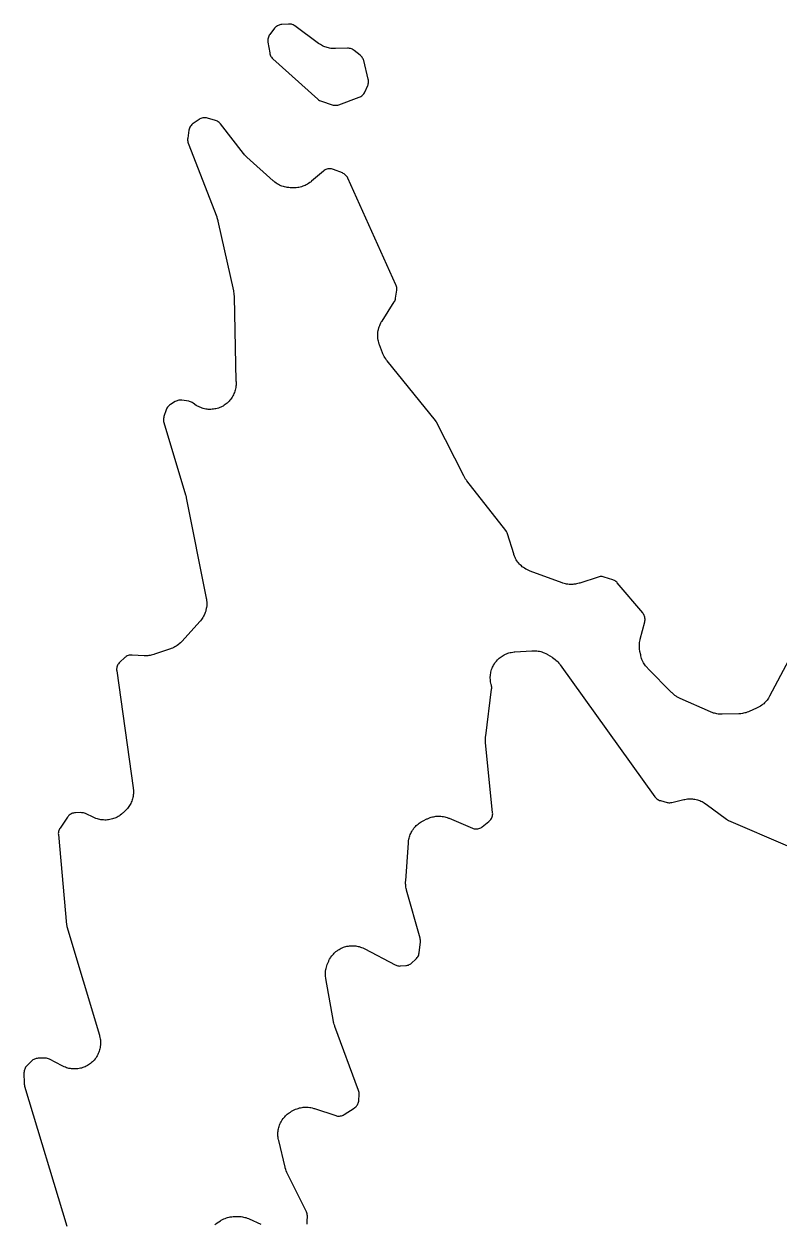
# Model space of a CAD drawing. Header units: millimetres. Extents: x 0 to 194, y 0 to 300.
# Drawn here: x 32.02 to 54.93, y 133.96 to 170.35 of the extents above; entities that cross this region are included whole.
import ezdxf

# ---------------------------------------------------------------- set-up
doc = ezdxf.new("R2010")
doc.units = ezdxf.units.MM
doc.layers.add('CUT', color=7, linetype='CONTINUOUS')

msp = doc.modelspace()

# ---------------------------------------------------------------- linework, layer by layer
at = {"layer": 'CUT'}
msp.add_lwpolyline([(39.428, 169.9259), (39.422, 169.8959), (39.419, 169.8653), (39.4192, 169.8347), (39.4225, 169.8042), (39.4756, 169.4733), (39.4816, 169.4448), (39.4903, 169.417), (39.5017, 169.3902), (39.5156, 169.3647), (39.532, 169.3406), (39.5506, 169.3182), (39.5713, 169.2977), (40.9366, 168.0705), (40.9608, 168.0509), (40.9869, 168.0339), (41.0147, 168.0197), (41.0438, 168.0085), (41.3768, 167.8995), (41.4044, 167.8919), (41.4326, 167.887), (41.4611, 167.8847), (41.4897, 167.8852), (41.5181, 167.8885), (41.5461, 167.8944), (41.5734, 167.9029), (42.1924, 168.1299), (42.2198, 168.1415), (42.2459, 168.1557), (42.2704, 168.1725), (42.2932, 168.1916), (42.314, 168.2129), (42.3325, 168.2361), (42.3487, 168.2611), (42.3623, 168.2875), (42.4503, 168.4812), (42.4609, 168.5078), (42.4689, 168.5354), (42.4742, 168.5636), (42.4768, 168.5922), (42.4767, 168.6209), (42.4738, 168.6494), (42.4682, 168.6776), (42.3283, 169.2406), (42.3203, 169.2674), (42.3098, 169.2934), (42.297, 169.3182), (42.2819, 169.3418), (42.2647, 169.3638), (42.2455, 169.3842), (42.2245, 169.4026), (42.0388, 169.551), (42.0142, 169.5687), (41.988, 169.5839), (41.9603, 169.5963), (41.9316, 169.6058), (41.902, 169.6124), (41.8719, 169.616), (41.8416, 169.6165), (41.4735, 169.6044), (41.452, 169.6042), (41.4092, 169.6048), (41.3663, 169.6075), (41.3344, 169.611), (41.292, 169.6178), (41.2606, 169.6243), (41.2191, 169.6351), (41.1884, 169.6446), (41.1481, 169.6592), (41.1184, 169.6716), (41.0797, 169.6901), (41.0513, 169.7052), (41.0145, 169.7273), (40.9788, 169.751), (40.9613, 169.7633), (40.2419, 170.2929), (40.2168, 170.3095), (40.1902, 170.3235), (40.1623, 170.3348), (40.1334, 170.3432), (40.1039, 170.3487), (40.0739, 170.3512), (40.0438, 170.3507), (39.8424, 170.337), (39.8144, 170.3338), (39.7869, 170.328), (39.76, 170.3196), (39.734, 170.3088), (39.7092, 170.2955), (39.6857, 170.28), (39.6638, 170.2624), (39.6436, 170.2427), (39.6253, 170.2213), (39.4814, 170.0353), (39.4639, 170.0102), (39.4491, 169.9834), (39.4371, 169.9552)], close=True, dxfattribs=at)
for points in [[(55.217, 151.0442), (54.646, 149.9653), (54.6355, 149.9466), (54.6136, 149.9097), (54.59, 149.8739), (54.5711, 149.8479), (54.5442, 149.8145), (54.5229, 149.7904), (54.493, 149.7597), (54.4695, 149.7378), (54.4367, 149.7101), (54.4112, 149.6905), (54.376, 149.666), (54.3488, 149.649), (54.3114, 149.628), (54.273, 149.6088), (54.2536, 149.5996), (54.0327, 149.502), (54.0124, 149.4936), (53.9715, 149.4778), (53.9298, 149.464), (53.8981, 149.4553), (53.8552, 149.4456), (53.8228, 149.44), (53.7793, 149.4346), (53.7355, 149.4313), (53.7136, 149.4302), (53.2122, 149.4172), (53.1922, 149.4172), (53.1523, 149.4179), (53.1125, 149.4204), (53.0827, 149.4236), (53.0433, 149.4296), (53.0139, 149.4355), (52.9751, 149.445), (52.9464, 149.4534), (52.9087, 149.4663), (52.8715, 149.4808), (52.8531, 149.4885), (51.9296, 149.8986), (51.9105, 149.9076), (51.8728, 149.9265), (51.836, 149.9472), (51.8092, 149.9639), (51.7746, 149.9879), (51.7495, 150.0071), (51.7172, 150.0342), (51.6862, 150.0629), (51.6711, 150.0775), (50.9553, 150.8042), (50.9406, 150.8199), (50.912, 150.8519), (50.8849, 150.8852), (50.8658, 150.9111), (50.8421, 150.9469), (50.8255, 150.9745), (50.8053, 151.0123), (50.7915, 151.0414), (50.7749, 151.081), (50.7639, 151.1112), (50.7512, 151.1522), (50.7405, 151.1938), (50.7356, 151.2147), (50.7144, 151.3166), (50.7107, 151.3368), (50.7042, 151.3774), (50.6995, 151.4182), (50.6975, 151.449), (50.6965, 151.4901), (50.6973, 151.5208), (50.7001, 151.5619), (50.7036, 151.5925), (50.7102, 151.633), (50.7186, 151.6733), (50.7233, 151.6933), (50.8591, 152.2207), (50.8649, 152.2486), (50.868, 152.277), (50.8684, 152.3056), (50.8661, 152.334), (50.8611, 152.3621), (50.8534, 152.3897), (50.8432, 152.4163), (50.8304, 152.4419), (50.8153, 152.4661), (50.798, 152.4888), (50.0263, 153.4045), (50.0071, 153.4251), (49.9861, 153.4439), (49.9634, 153.4606), (49.9393, 153.4752), (49.9139, 153.4874), (49.8874, 153.4971), (49.6274, 153.5795), (49.5971, 153.5874), (49.5662, 153.592), (49.535, 153.5935), (49.5038, 153.5917), (49.473, 153.5866), (49.4428, 153.5784), (48.8887, 153.3956), (48.8682, 153.3893), (48.8269, 153.3779), (48.7851, 153.3684), (48.7535, 153.3628), (48.711, 153.3573), (48.679, 153.3547), (48.6362, 153.3533), (48.6041, 153.3538), (48.5613, 153.3564), (48.5294, 153.36), (48.4871, 153.3667), (48.4556, 153.3733), (48.4141, 153.384), (48.3732, 153.3967), (48.3529, 153.4035), (47.3813, 153.7563), (47.3598, 153.7648), (47.3172, 153.7828), (47.2755, 153.803), (47.2451, 153.8197), (47.2058, 153.844), (47.1773, 153.8637), (47.1406, 153.892), (47.1143, 153.9146), (47.0808, 153.9464), (47.0569, 153.9716), (47.0268, 154.0067), (47.0057, 154.0342), (46.9793, 154.0722), (46.9611, 154.1017), (46.9388, 154.1423), (46.9237, 154.1735), (46.9058, 154.2161), (46.89, 154.2596), (46.8827, 154.2816), (46.6971, 154.8893), (46.6878, 154.9154), (46.6761, 154.9405), (46.6621, 154.9645), (46.646, 154.9871), (45.46, 156.4962), (45.4466, 156.5141), (45.4208, 156.5505), (45.3969, 156.5881), (45.3749, 156.6268), (45.3643, 156.6465), (44.5436, 158.2708), (44.5277, 158.2986), (44.5089, 158.3244), (43.0408, 160.1362), (43.0262, 160.1553), (42.998, 160.1941), (42.9719, 160.2344), (42.954, 160.2656), (42.9324, 160.3085), (42.9131, 160.3524), (42.904, 160.3746), (42.8107, 160.622), (42.803, 160.6439), (42.7889, 160.6881), (42.7771, 160.7329), (42.77, 160.7669), (42.7629, 160.8127), (42.7593, 160.8473), (42.7569, 160.8936), (42.7569, 160.9283), (42.7593, 160.9746), (42.7629, 161.0092), (42.7701, 161.055), (42.7772, 161.089), (42.789, 161.1338), (42.7996, 161.1669), (42.816, 161.2103), (42.8299, 161.2421), (42.8507, 161.2835), (42.8735, 161.3239), (42.8855, 161.3437), (43.2537, 161.9217), (43.2694, 161.9495), (43.2821, 161.9788), (43.2915, 162.0093), (43.2977, 162.0407), (43.3313, 162.2773), (43.334, 162.3054), (43.334, 162.3337), (43.3313, 162.3618), (43.326, 162.3896), (43.3181, 162.4167), (43.3077, 162.443), (41.8462, 165.6785), (41.8331, 165.704), (41.8177, 165.7282), (41.8, 165.7508), (41.7803, 165.7716), (41.7586, 165.7905), (41.7353, 165.8071), (41.7105, 165.8215), (41.6844, 165.8334), (41.4135, 165.942), (41.3853, 165.9517), (41.3563, 165.9585), (41.3268, 165.9625), (41.2971, 165.9635), (41.2674, 165.9615), (41.238, 165.9566), (41.2093, 165.9489), (41.1815, 165.9383), (41.1548, 165.925), (41.1296, 165.9091), (41.1062, 165.8909), (40.7484, 165.5828), (40.7306, 165.5683), (40.6943, 165.5401), (40.6565, 165.5138), (40.6273, 165.4956), (40.5871, 165.4733), (40.5562, 165.4582), (40.5139, 165.4401), (40.4816, 165.4282), (40.4377, 165.4145), (40.4043, 165.406), (40.3592, 165.3969), (40.3252, 165.3918), (40.2794, 165.3873), (40.2335, 165.3852), (40.2105, 165.3847), (40.1229, 165.3851), (40.0995, 165.3858), (40.0528, 165.3885), (40.0063, 165.3936), (39.9717, 165.3992), (39.926, 165.4091), (39.8922, 165.4183), (39.8477, 165.4329), (39.815, 165.4455), (39.7723, 165.4647), (39.7411, 165.4806), (39.7006, 165.5041), (39.6712, 165.5232), (39.6334, 165.5508), (39.5971, 165.5802), (39.5793, 165.5954), (38.7857, 166.3103), (38.7713, 166.324), (38.743, 166.3518), (38.7159, 166.3809), (38.6902, 166.4111), (38.6777, 166.4265), (37.9828, 167.3202), (37.9624, 167.3438), (37.9396, 167.3652), (37.9147, 167.3841), (37.888, 167.4003), (37.8598, 167.4136), (37.8303, 167.4239), (37.5862, 167.4954), (37.558, 167.5022), (37.5292, 167.5063), (37.5002, 167.5075), (37.4711, 167.5059), (37.4424, 167.5015), (37.4142, 167.4944), (37.3869, 167.4846), (37.3606, 167.4722), (37.3357, 167.4572), (37.1563, 167.3379), (37.1315, 167.3194), (37.1087, 167.2985), (37.0881, 167.2753), (37.0701, 167.2502), (37.0547, 167.2233), (37.0422, 167.195), (37.0327, 167.1655), (37.0263, 167.1352), (36.9877, 166.8927), (36.9844, 166.8613), (36.9844, 166.8297), (36.9877, 166.7983), (36.9943, 166.7675), (37.0042, 166.7375), (37.8671, 164.5031), (37.8729, 164.4871), (37.8839, 164.455), (37.8937, 164.4225), (37.9023, 164.3896), (37.9063, 164.3731), (38.3745, 162.2537), (38.3787, 162.2322), (38.3861, 162.1891), (38.3913, 162.1456), (38.3944, 162.1019), (38.3955, 162.08), (38.4534, 159.5231), (38.4539, 159.5107), (38.4539, 159.5103), (38.4548, 159.488), (38.4555, 159.4436), (38.4539, 159.3992), (38.4511, 159.366), (38.4452, 159.3219), (38.4391, 159.2892), (38.4288, 159.246), (38.4196, 159.214), (38.4051, 159.1719), (38.3927, 159.141), (38.3742, 159.1006), (38.3588, 159.0711), (38.3364, 159.0327), (38.3181, 159.0048), (38.292, 158.9689), (38.2712, 158.9429), (38.2416, 158.9097), (38.2183, 158.8859), (38.1856, 158.8558), (38.16, 158.8345), (38.1246, 158.8077), (38.097, 158.789), (38.059, 158.7658), (38.0298, 158.7499), (37.9897, 158.7307), (37.9591, 158.7177), (37.9173, 158.7025), (37.8855, 158.6926), (37.8424, 158.6816), (37.8098, 158.6749), (37.7658, 158.6682), (37.7327, 158.6648), (37.6883, 158.6624), (37.655, 158.6623), (37.6106, 158.6643), (37.5775, 158.6675), (37.5335, 158.6739), (37.5008, 158.6803), (37.4577, 158.691), (37.4258, 158.7007), (37.3839, 158.7156), (37.3531, 158.7283), (37.3129, 158.7473), (37.2836, 158.7629), (37.2454, 158.7858), (37.2085, 158.8105), (37.1903, 158.8233), (37.1522, 158.8516), (37.1277, 158.868), (37.1017, 158.8819), (37.0745, 158.8932), (37.0463, 158.9018), (37.0174, 158.9075), (36.8086, 158.9386), (36.7792, 158.9415), (36.7496, 158.9414), (36.7202, 158.9385), (36.6911, 158.9327), (36.6629, 158.9241), (36.6356, 158.9127), (36.6095, 158.8987), (36.4631, 158.8104), (36.438, 158.7934), (36.4147, 158.774), (36.3935, 158.7523), (36.3745, 158.7286), (36.3581, 158.7031), (36.3443, 158.6761), (36.3333, 158.6478), (36.268, 158.4504), (36.2599, 158.421), (36.2548, 158.391), (36.2528, 158.3606), (36.2539, 158.3302), (36.2581, 158.3), (36.2653, 158.2704), (36.9215, 156.0688), (36.927, 156.0486), (36.9396, 155.9978), (36.9442, 155.9774), (37.55, 152.9348), (37.554, 152.9119), (37.5607, 152.866), (37.565, 152.8198), (37.5665, 152.785), (37.566, 152.7386), (37.5639, 152.7039), (37.5586, 152.6578), (37.5529, 152.6235), (37.5429, 152.5781), (37.5337, 152.5446), (37.5192, 152.5005), (37.5065, 152.4681), (37.4875, 152.4258), (37.4716, 152.3948), (37.4483, 152.3547), (37.4293, 152.3256), (37.402, 152.288), (37.3728, 152.252), (37.3577, 152.2343), (36.8152, 151.6312), (36.7994, 151.6146), (36.7671, 151.5821), (36.7331, 151.5513), (36.7064, 151.5295), (36.6695, 151.5023), (36.6408, 151.4834), (36.6013, 151.4601), (36.5708, 151.4442), (36.5291, 151.4251), (36.4865, 151.4081), (36.465, 151.4002), (35.9848, 151.2367), (35.9643, 151.2303), (35.9229, 151.2184), (35.8809, 151.2084), (35.8492, 151.2025), (35.8065, 151.1967), (35.7744, 151.1938), (35.7313, 151.192), (35.6882, 151.1924), (35.6667, 151.193), (35.2971, 151.2134), (35.2669, 151.2136), (35.2368, 151.2107), (35.2072, 151.2048), (35.1783, 151.1959), (35.1505, 151.1842), (35.1239, 151.1698), (35.099, 151.1527), (35.0759, 151.1333), (34.9259, 150.9933), (34.9058, 150.9727), (34.8878, 150.9503), (34.872, 150.9262), (34.8586, 150.9007), (34.8477, 150.8741), (34.8394, 150.8465), (34.8338, 150.8183), (34.8309, 150.7896), (34.8308, 150.7609), (34.8334, 150.7322), (35.332, 147.1838), (35.3345, 147.1624), (35.3385, 147.1194), (35.3403, 147.0763), (35.3402, 147.044), (35.338, 147.0009), (35.3347, 146.9687), (35.3283, 146.926), (35.322, 146.8943), (35.3116, 146.8525), (35.3023, 146.8215), (35.2879, 146.7808), (35.2757, 146.7509), (35.2574, 146.7118), (35.2424, 146.6832), (35.2205, 146.646), (35.2028, 146.6189), (35.1774, 146.584), (35.1572, 146.5588), (35.1286, 146.5265), (35.0985, 146.4956), (35.0831, 146.4805), (35.0269, 146.428), (35.0103, 146.4133), (34.9765, 146.3847), (34.9413, 146.3578), (34.914, 146.339), (34.8764, 146.3157), (34.8474, 146.2997), (34.8076, 146.2802), (34.7771, 146.2671), (34.7357, 146.2516), (34.7041, 146.2416), (34.6613, 146.2303), (34.6288, 146.2234), (34.5851, 146.2163), (34.5522, 146.2126), (34.508, 146.2099), (34.4748, 146.2095), (34.4306, 146.2111), (34.3975, 146.2139), (34.3537, 146.2199), (34.3211, 146.226), (34.278, 146.2362), (34.2461, 146.2455), (34.2043, 146.2599), (34.1632, 146.2763), (34.1429, 146.2851), (33.8808, 146.4054), (33.8555, 146.4156), (33.8293, 146.4236), (33.8025, 146.4291), (33.7753, 146.4321), (33.748, 146.4326), (33.5779, 146.4283), (33.5496, 146.4262), (33.5216, 146.4215), (33.4942, 146.4141), (33.4676, 146.4042), (33.442, 146.3918), (33.4178, 146.377), (33.395, 146.36), (33.3739, 146.341), (33.3548, 146.32), (33.3377, 146.2973), (33.1125, 145.9669), (33.0971, 145.9417), (33.0842, 145.9151), (33.074, 145.8874), (33.0666, 145.8588), (33.0621, 145.8296), (33.0604, 145.8001), (33.0616, 145.7706), (33.3115, 143.0354), (33.3156, 143.0058), (33.3228, 142.9768), (34.307, 139.6815), (34.3128, 139.6603), (34.3233, 139.6176), (34.3317, 139.5745), (34.3364, 139.5419), (34.3406, 139.4982), (34.3421, 139.4653), (34.342, 139.4213), (34.3403, 139.3885), (34.3359, 139.3447), (34.331, 139.3122), (34.3223, 139.2691), (34.3142, 139.2372), (34.3014, 139.1951), (34.2903, 139.1642), (34.2734, 139.1236), (34.2593, 139.0938), (34.2386, 139.0551), (34.2217, 139.0269), (34.1972, 138.9903), (34.1776, 138.9639), (34.1498, 138.9299), (34.1277, 138.9055), (34.0966, 138.8744), (34.0723, 138.8523), (34.0383, 138.8243), (34.0119, 138.8047), (33.9754, 138.7802), (33.9472, 138.7632), (33.9085, 138.7424), (33.8788, 138.7283), (33.8382, 138.7113), (33.8073, 138.7002), (33.7653, 138.6873), (33.7333, 138.6792), (33.6903, 138.6704), (33.6577, 138.6655), (33.614, 138.661), (33.5811, 138.6593), (33.5372, 138.6591), (33.5043, 138.6605), (33.4606, 138.6646), (33.428, 138.6693), (33.3848, 138.6776), (33.3528, 138.6854), (33.3107, 138.6979), (33.2797, 138.7088), (33.2389, 138.7254), (33.1991, 138.7439), (33.1794, 138.7537), (32.7926, 138.957), (32.7639, 138.9702), (32.7339, 138.9804), (32.7031, 138.9873), (32.6716, 138.9909), (32.64, 138.9912), (32.4458, 138.9827), (32.4183, 138.9803), (32.3911, 138.9753), (32.3644, 138.9678), (32.3386, 138.9579), (32.3138, 138.9456), (32.2903, 138.9312), (32.2681, 138.9146), (32.2476, 138.8961), (32.1074, 138.757), (32.087, 138.7346), (32.0689, 138.7102), (32.0534, 138.6842), (32.0406, 138.6566), (32.0306, 138.628), (32.0236, 138.5985), (32.0196, 138.5684), (32.0187, 138.538), (32.025, 138.2218), (32.0268, 138.1945), (32.031, 138.1674), (32.0378, 138.1408), (33.3236, 133.8948)], [(40.6142, 133.9501), (40.6123, 133.9947), (40.6126, 134.0393), (40.6133, 134.0617), (40.6197, 134.175), (40.6199, 134.2058), (40.6168, 134.2365), (40.6107, 134.2667), (40.6015, 134.2962), (40.5893, 134.3245), (40.0106, 135.4986), (40.0002, 135.5212), (39.9808, 135.5669), (39.9639, 135.6135), (39.9496, 135.661), (39.9431, 135.685), (39.7495, 136.486), (39.745, 136.5069), (39.7369, 136.5488), (39.7309, 136.5911), (39.7278, 136.6229), (39.7258, 136.6656), (39.7258, 136.6976), (39.7279, 136.7402), (39.7309, 136.7721), (39.737, 136.8143), (39.743, 136.8457), (39.7531, 136.8872), (39.7621, 136.9179), (39.776, 136.9583), (39.7879, 136.988), (39.8056, 137.0269), (39.8202, 137.0553), (39.8415, 137.0923), (39.8588, 137.1193), (39.8835, 137.1541), (39.9032, 137.1793), (39.9311, 137.2116), (39.9532, 137.2348), (39.984, 137.2643), (40.0082, 137.2853), (40.0417, 137.3118), (40.0677, 137.3304), (40.1036, 137.3536), (40.1405, 137.375), (40.1592, 137.3853), (40.2029, 137.4079), (40.223, 137.4178), (40.2637, 137.4364), (40.3053, 137.4529), (40.337, 137.4638), (40.3801, 137.4761), (40.4127, 137.4838), (40.4568, 137.4918), (40.4901, 137.4962), (40.5347, 137.4997), (40.5682, 137.5008), (40.613, 137.4999), (40.6465, 137.4976), (40.6909, 137.4923), (40.724, 137.4867), (40.7677, 137.477), (40.8109, 137.4651), (40.8323, 137.4586), (41.48, 137.2455), (41.5083, 137.2377), (41.5373, 137.2327), (41.5666, 137.2306), (41.596, 137.2313), (41.6252, 137.2349), (41.6539, 137.2414), (41.6818, 137.2506), (41.7087, 137.2625), (41.7342, 137.277), (42.041, 137.4713), (42.0643, 137.4876), (42.086, 137.5061), (42.1058, 137.5266), (42.1236, 137.5489), (42.1392, 137.5727), (42.1524, 137.598), (42.1632, 137.6243), (42.1715, 137.6516), (42.1771, 137.6795), (42.18, 137.7079), (42.1901, 137.8866), (42.1902, 137.9173), (42.1872, 137.9479), (42.1811, 137.978), (42.172, 138.0073), (41.4555, 139.9479), (41.449, 139.9669), (41.4368, 140.0051), (41.4263, 140.0438), (41.4176, 140.083), (41.4136, 140.1026), (41.1838, 141.4004), (41.1805, 141.4228), (41.1748, 141.4679), (41.1714, 141.5132), (41.1706, 141.5473), (41.1718, 141.5927), (41.1745, 141.6267), (41.1803, 141.6717), (41.1863, 141.7053), (41.1966, 141.7495), (41.206, 141.7822), (41.2208, 141.8252), (41.2377, 141.8674), (41.2466, 141.8883), (41.266, 141.9305), (41.2755, 141.9498), (41.2953, 141.9879), (41.3169, 142.0251), (41.3344, 142.0521), (41.3594, 142.087), (41.3794, 142.1123), (41.4077, 142.1446), (41.43, 142.1678), (41.4612, 142.1974), (41.4856, 142.2183), (41.5195, 142.2447), (41.5458, 142.2633), (41.5821, 142.2864), (41.6101, 142.3023), (41.6483, 142.3218), (41.6777, 142.335), (41.7177, 142.3508), (41.7482, 142.3611), (41.7895, 142.373), (41.8208, 142.3804), (41.863, 142.3883), (41.8949, 142.3926), (41.9377, 142.3964), (41.9699, 142.3978), (42.0129, 142.3975), (42.045, 142.3957), (42.0878, 142.3913), (42.1196, 142.3865), (42.1617, 142.378), (42.1929, 142.3702), (42.2341, 142.3578), (42.2644, 142.347), (42.3042, 142.3307), (42.3431, 142.3125), (42.3623, 142.303), (43.2877, 141.8158), (43.3131, 141.8039), (43.3395, 141.7944), (43.3667, 141.7875), (43.3945, 141.7831), (43.4225, 141.7813), (43.4505, 141.7821), (43.6035, 141.794), (43.6311, 141.7974), (43.6584, 141.8034), (43.6849, 141.8119), (43.7106, 141.8228), (43.7351, 141.836), (43.7583, 141.8515), (43.7799, 141.869), (43.9138, 141.9882), (43.9361, 142.0104), (43.9561, 142.0348), (43.9734, 142.0611), (43.9878, 142.0891), (43.9992, 142.1185), (44.0074, 142.1489), (44.0125, 142.18), (44.0482, 142.5102), (44.05, 142.5387), (44.049, 142.5671), (44.0453, 142.5954), (44.039, 142.6232), (43.6325, 144.0803), (43.6277, 144.099), (43.619, 144.1366), (43.6118, 144.1746), (43.6077, 144.2033), (43.6038, 144.2417), (43.6022, 144.2707), (43.6016, 144.3093), (43.6027, 144.3479), (43.6037, 144.3672), (43.6865, 145.5195), (43.6885, 145.5407), (43.6935, 145.5829), (43.7006, 145.6248), (43.7073, 145.656), (43.7183, 145.6971), (43.728, 145.7274), (43.7428, 145.7673), (43.7553, 145.7966), (43.7738, 145.8349), (43.789, 145.8629), (43.811, 145.8993), (43.8288, 145.9257), (43.8541, 145.9599), (43.8743, 145.9845), (43.9028, 146.0161), (43.9252, 146.0388), (43.9566, 146.0675), (43.9811, 146.0879), (44.015, 146.1136), (44.0413, 146.1316), (44.0774, 146.154), (44.1146, 146.1746), (44.1335, 146.1844), (44.2467, 146.2404), (44.2662, 146.2494), (44.3055, 146.2666), (44.3455, 146.2818), (44.376, 146.2918), (44.4174, 146.3031), (44.4487, 146.3102), (44.4909, 146.3175), (44.5228, 146.3215), (44.5655, 146.3249), (44.5976, 146.3258), (44.6405, 146.3251), (44.6725, 146.323), (44.7151, 146.3181), (44.7468, 146.313), (44.7887, 146.3041), (44.8198, 146.296), (44.8607, 146.2832), (44.9009, 146.2684), (44.9209, 146.2606), (45.6267, 145.9631), (45.6539, 145.9532), (45.6819, 145.9459), (45.7106, 145.9413), (45.7395, 145.9396), (45.7685, 145.9406), (45.7972, 145.9445), (45.8254, 145.9511), (45.8529, 145.9603), (45.8793, 145.9722), (45.9045, 145.9866), (45.9282, 146.0034), (46.1289, 146.1606), (46.1517, 146.1803), (46.1723, 146.2023), (46.1907, 146.2262), (46.2066, 146.2519), (46.2198, 146.279), (46.2303, 146.3073), (46.2378, 146.3365), (46.2424, 146.3663), (46.2439, 146.3965), (46.2424, 146.4266), (46.0291, 148.561), (46.0273, 148.5865), (46.0251, 148.6374), (46.0258, 148.6884), (46.0294, 148.7393), (46.0319, 148.7647), (46.2127, 150.178), (46.2151, 150.2082), (46.2143, 150.2386), (46.2105, 150.2687), (46.2037, 150.2982), (46.197, 150.3216), (46.1872, 150.3638), (46.1813, 150.3957), (46.1756, 150.4386), (46.1729, 150.4709), (46.1713, 150.5142), (46.1716, 150.5466), (46.1742, 150.5898), (46.1777, 150.6221), (46.1844, 150.6649), (46.191, 150.6966), (46.2018, 150.7386), (46.2114, 150.7696), (46.2262, 150.8103), (46.2387, 150.8402), (46.2573, 150.8793), (46.2727, 150.9079), (46.295, 150.945), (46.313, 150.9719), (46.3388, 151.0068), (46.3593, 151.0319), (46.3883, 151.064), (46.4111, 151.0871), (46.4431, 151.1163), (46.468, 151.137), (46.5026, 151.163), (46.5295, 151.1813), (46.5664, 151.2038), (46.5949, 151.2194), (46.6338, 151.2383), (46.6637, 151.2511), (46.7043, 151.2662), (46.7352, 151.276), (46.777, 151.2871), (46.8087, 151.2939), (46.8515, 151.3009), (46.8945, 151.3059), (46.916, 151.3079), (47.4335, 151.3426), (47.4562, 151.3436), (47.5017, 151.3443), (47.5472, 151.3428), (47.5812, 151.3399), (47.6263, 151.3337), (47.6598, 151.3274), (47.704, 151.3168), (47.7367, 151.3071), (47.7797, 151.292), (47.8112, 151.2791), (47.8524, 151.2598), (47.8926, 151.2384), (47.9124, 151.2272), (48.0448, 151.1477), (48.0642, 151.1354), (48.1023, 151.1098), (48.139, 151.0823), (48.1655, 151.0604), (48.1993, 151.0293), (48.2233, 151.0047), (48.2538, 150.9703), (48.2824, 150.9344), (48.2962, 150.9161), (51.1684, 146.9117), (51.1867, 146.8886), (51.2072, 146.8674), (51.2297, 146.8483), (51.254, 146.8316), (51.2798, 146.8173), (51.3068, 146.8056), (51.3349, 146.7966), (51.5347, 146.7434), (51.5637, 146.7372), (51.5931, 146.7339), (51.6227, 146.7335), (51.6522, 146.736), (51.6813, 146.7414), (52.0496, 146.8289), (52.0708, 146.8334), (52.1136, 146.8414), (52.1567, 146.8473), (52.1891, 146.8502), (52.2326, 146.8519), (52.2652, 146.8516), (52.3086, 146.8491), (52.341, 146.8457), (52.384, 146.8391), (52.4159, 146.8325), (52.4581, 146.8217), (52.4892, 146.8122), (52.5301, 146.7974), (52.5602, 146.7848), (52.5995, 146.7661), (52.6282, 146.7507), (52.6655, 146.7284), (52.7016, 146.7042), (52.7194, 146.6917), (53.3378, 146.234), (53.3666, 146.2151), (53.3974, 146.1996), (55.1938, 145.4245)], [(37.814, 133.9363), (37.8396, 133.9582), (37.8753, 133.9858), (37.9122, 134.0115), (37.9311, 134.0239), (37.9849, 134.0575), (38.0051, 134.0693), (38.046, 134.092), (38.0882, 134.1125), (38.1205, 134.1262), (38.1645, 134.1423), (38.198, 134.1525), (38.2435, 134.1639), (38.2779, 134.1706), (38.3243, 134.1772), (38.3709, 134.1813), (38.3943, 134.1828), (38.4767, 134.1858), (38.4974, 134.1861), (38.5389, 134.1857), (38.5803, 134.1834), (38.6112, 134.1803), (38.6522, 134.1742), (38.6827, 134.1682), (38.723, 134.1583), (38.7528, 134.1496), (38.792, 134.136), (38.8305, 134.1207), (38.8496, 134.1126), (39.2052, 133.952)]]:
    msp.add_lwpolyline(points, dxfattribs=at)

doc.saveas('drawing.dxf')
